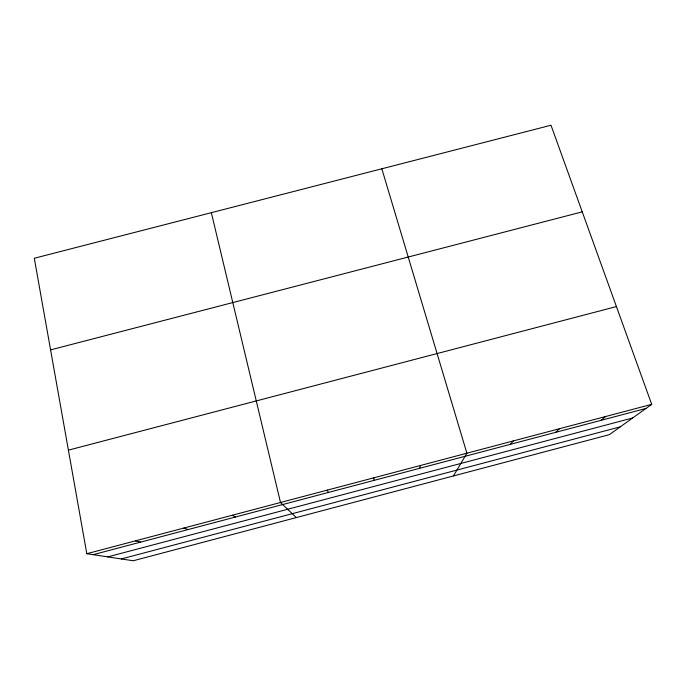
<?xml version="1.0" encoding="UTF-8"?>
<svg xmlns="http://www.w3.org/2000/svg" width="686" height="686" viewBox="0 0 686 686"><rect width="100%" height="100%" fill="white"/><g stroke="black" fill="none" stroke-linecap="round" stroke-linejoin="round"><path stroke-width="1.03" d="M419.6 468.324L420.449 465.485M453.412 475.955L466.892 453.206L381.828 168.79M510.418 444.305L513.239 440.952M555.686 432.334L559.493 428.716M600.867 420.381L605.644 416.513M651.7 404.337L609.4 434.641L133.247 560.762L86.813 553.713L34.3 258.253L550.995 125.238L651.7 404.337L86.813 553.713M93.142 554.674L645.946 408.462M107.745 556.886L632.655 417.98M121.311 558.944L620.29 426.838M68.403 450.145L616.422 306.573M50.584 349.877L582.243 211.854M135.399 540.868L140.673 542.103M183.874 528.048L188.11 529.558M232.245 515.255L235.435 517.038M296.301 517.57L280.514 502.495L211.339 212.677M327.256 490.13L328.405 492.445M373.896 477.799L374.05 480.372"/></g></svg>
